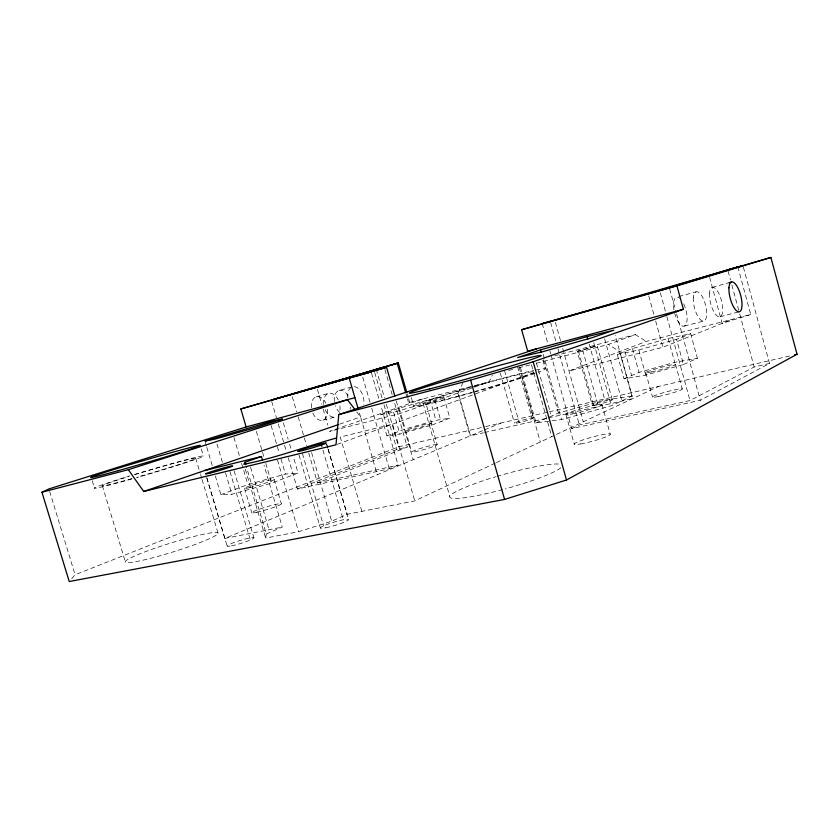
<?xml version="1.0" encoding="UTF-8"?>
<svg xmlns="http://www.w3.org/2000/svg" width="839" height="839" viewBox="0 0 839 839"><rect width="100%" height="100%" fill="white"/><g stroke="black" fill="none" stroke-linecap="round" stroke-linejoin="round"><path stroke-width="0.63" stroke-dasharray="4.2 3.15" d="M495.293 463.097L414.76 500.904L347.22 514.255L331.678 521.218L298.579 531.716L265.669 538.051L266.278 533.982L246.53 467.187M463.076 382.374L458.283 392.862L470.522 435.745L483.295 432.819M422.604 399.018L329.633 431.33L399.92 413.606L489.179 381.871L492.336 375.127M408.572 398.661L409.631 402.353L408.855 403.79L407.439 398.892M71.745 578.637L75.091 574.767L398.598 446.809L484.46 426.862M612.25 399.71L597.211 345.762L577.253 351.415L592.313 405.268M577.253 351.415L597.211 345.762M551.013 354.907L571.716 428.624L700.313 400.308L769.531 363.434L743.291 266.812M571.716 428.624L579.382 425.016L690.004 400.539L754.167 366.979L769.531 363.434M496.478 462.541L658.699 386.391M520.463 367.608L536.069 422.856L561.553 419.584L611.327 405.709L632.103 396.05L615.186 335.201M683.47 364.525L697.387 358.253L690.644 333.712L668.148 338.495L632.428 348.584L617.273 354.425L624.059 378.819L645.789 375.085L683.47 364.525L676.538 339.344L690.644 333.712M536.069 422.856L558.459 413.029L604.835 400.067L632.103 396.05M624.059 378.819L639.024 372.38L674.724 362.364L697.387 358.253M266.278 533.982L282.271 527.081L264.023 465.173M206.855 477.936L224.852 538.428L483.358 430.376M288.207 457.737L297.394 489.032L389.265 468.802L398.085 465.121L380.833 405.436M484.533 429.883L500.873 423.055M737.796 266.833L750.758 314.52L646.25 341.431L569.02 370.964L662.925 347.273L732.237 319.292M308.742 452.997L317.509 482.949L407.282 447.072L394.309 402.08M297.394 489.032L396.92 449.473L407.282 447.072M432.116 424.995L449.872 418.179L443.758 396.805L429.977 399.49L399.217 408.194L380.801 414.613L386.947 435.871L399.899 434.057L432.116 424.995L425.845 403.15L443.758 396.805M215.34 475.975L220.898 494.674L231.879 494.265L271.605 483.149L298.097 473.049L293.314 456.741M386.947 435.871L405.206 428.991L435.955 420.339L449.872 418.179M220.898 494.674L247.883 484.596L285.417 474.077L298.097 473.049M337.215 444.355L533.677 372.621L531.213 363.79M536.373 363.235L608.401 344.43L635.417 334.604L646.25 341.431M339.554 424.198L360.592 416.973L358.809 410.942M750.758 314.52L722.18 323.351L709.689 277.636M380.801 414.613L393.617 412.264L425.845 403.15M617.273 354.425L638.836 349.989L676.538 339.344M316.167 396.805L328.5 393.397M334.373 401.556A12.344 7.761 74.8 0 1 338.987 390.502L352.401 386.789M678.866 296.576L696.076 291.815M712.101 287.389L729.06 282.701M554.558 355.83L635.417 334.604M508.57 370.492L513.625 369.17M518.68 367.849L531.318 364.556M322.984 420.15L335.348 416.931A12.26 7.803 74.8 0 1 324.756 408.583M684.33 326.077L704.057 320.938M720.124 316.754L738.341 312.014M409.631 402.353L472.85 386.076M474.098 385.751L489.179 381.871M485.718 426.569L547.961 412.117M549.23 411.823L790.705 355.736M484.564 432.525L547.133 418.2M548.412 417.906L632.69 398.598L619.633 351.604L608.401 344.43M317.509 482.949L398.085 465.121M224.852 538.428L282.271 527.081M356.743 411.907L360.592 416.973L377.235 474.696M49.658 491.434L75.091 574.767M92.259 480.789L94.429 487.962M102.327 485.655L125.252 561.532M205.345 442.331L206.457 446.065M206.824 447.313L212.382 466.012M201.297 448.949L203.405 456.017M206.761 477.622L227.107 546.032M195.728 458.272L200.196 473.259M200.563 474.507L201.685 478.251M202.052 479.499L218.046 533.216A48.631 4.583 -17.3 0 1 148.671 558.816A48.631 4.583 -17.3 0 1 148.063 550.699A48.631 4.583 -17.3 0 1 218.046 533.216M250.578 467.239L269.036 529.703M245.334 469.305L265.669 538.051M233.924 437.392L239.44 456.028M241.642 463.474L247.883 484.596M244.537 488.35L251.763 512.755M234.081 470.868L253.902 537.789M230.012 471.644L250.326 540.012M216.976 444.009L222.566 462.855M225.544 472.913L231.879 494.265M283.372 422.856L288.155 439.175M289.633 444.188L291.469 450.47M271.668 401.409L276.44 417.675M278.286 423.936L284.169 443.967M284.536 445.215L286.372 451.476M271.123 425.467L279.188 452.892M281.023 459.122L285.417 474.077M277.52 460.108L298.579 531.716M274.164 479.468L281.327 503.778M256.346 431.372L262.167 451.099M262.523 452.326L263.981 457.265M265.795 463.422L271.605 483.149M317.457 389.537L321.757 404.283M323.183 409.201L327.85 425.184M326.832 444.376L327.923 448.12M328.29 449.368L347.22 514.255M326.57 444.209L327.661 447.963M328.028 449.222L348.51 519.414M322.942 450.124L343.287 519.771M311.594 452.567L331.678 521.218M292.297 396.816L296.681 411.802M298.149 416.794L306.55 445.499M302.397 453.521L323.592 525.854M299.02 455.053L320.435 528.098M361.861 511.36L340.235 437.056L392.589 424.135L414.76 500.904M399.217 408.194L405.206 428.991M405.594 430.627L411.708 451.875M396.312 401.105L413.197 459.667M384.944 369.579L392.149 394.582M393.617 412.264L399.899 434.057M376.197 369.202L384.503 397.99M386.318 404.251L398.598 446.809M374.676 372.474L382.217 398.546M384.01 404.765L396.92 449.473M371.499 373.103L379.039 399.217M362.71 377.047L370.293 403.223M371.729 408.205L389.265 468.802M434.896 399.941L441.094 421.545M429.977 399.49L435.955 420.339M431.099 423.454A13.319 0.797 -16.1 0 1 411.141 429.799A13.319 0.797 -16.1 0 1 412.757 427.9A13.319 0.797 -16.1 0 1 431.099 423.454L437.213 444.743A13.309 1.049 -16.1 0 1 417.319 451.267A13.309 1.049 -16.1 0 1 418.818 448.959A13.309 1.049 -16.1 0 1 437.213 444.743M423.087 403.391L449.777 496.363M411.341 397.56L413.774 406.024M407.156 393.732L408.215 397.424M406.034 393.994L407.093 397.676M457.811 393.03L470.06 435.934M533.677 372.621L551.768 436.616M519.226 367.534L533.457 417.906A9.858 0.776 -15.7 0 1 519.341 422.552A9.858 0.776 -15.7 0 1 519.1 421.23A9.858 0.776 -15.7 0 1 533.457 417.906M517.6 366.821L532.241 418.64M504.533 370.66L519.236 422.573M500.222 372.925L514.475 423.202M542.235 323.676L547.857 343.665M549.954 351.163L550.657 353.659M565.937 414.518L574.264 444.156M543.179 354.289L561.553 419.584M543.473 359.742L558.459 413.029M542.843 360.288L545.256 368.845M536.415 363.035L550.751 413.952M521.942 376.9L540.306 441.975M593.739 342.658L611.327 405.709M589.198 344.084L604.835 400.067M601.941 404.471L610.247 434.193M582.717 350.199L597.892 404.471M578.323 350.922L593.32 404.555M555.397 322.365L560.641 341.053M562.728 348.531L583.283 421.818M550.625 322.522L555.89 341.274M557.987 348.772L559.393 353.775M559.739 355.023L579.382 425.016M645.778 372.726L652.532 397.109M638.836 349.989L645.789 375.085M632.428 348.584L639.024 372.38M624.95 351.468L631.641 375.557M604.636 338.82L621.888 400.801M660.356 292.895L666.554 315.422M666.9 316.681L690.004 400.539M675.5 364.388L682.243 388.835M668.148 338.495L674.724 362.364M648.778 295.999L654.294 316.009M655.679 321.012L662.925 347.273M669.721 289.036L676.244 312.79M676.591 314.038L700.313 400.308M728.074 271.133L730.475 279.953M731.849 284.998L739.4 312.748M739.746 314.006L754.167 366.979M323.791 404.408A12.26 7.803 74.8 0 1 328.458 393.407A12.26 7.803 74.8 0 1 338.18 399.867M339.931 405.908A12.26 7.803 74.8 0 1 339.564 411.771M339.669 412.442A12.344 7.761 74.8 0 1 335.348 405.751M338.987 390.502A12.344 7.761 74.8 0 1 348.688 397.025M350.461 407.156A12.344 7.761 74.8 0 1 350.104 409.002M683.701 303.886A14.955 5.863 75.4 0 1 685.369 325.343A14.955 5.863 75.4 0 1 674.766 313.65M673.927 309.811A14.955 5.863 75.4 0 1 679.716 298.275M347.807 397.917A12.438 7.719 74.8 0 1 350.608 387.786M354.425 386.611A12.438 7.719 74.8 0 1 363.675 404.576M327.619 409.191A12.165 7.845 74.7 0 1 322.26 420.329A12.165 7.845 74.7 0 1 312.36 411.897M311.405 407.754A12.165 7.845 74.7 0 1 316.125 396.816A12.165 7.845 74.7 0 1 325.878 403.202M134.722 474.654A48.788 1.594 -16.4 0 1 195.718 458.209A48.788 1.594 -16.4 0 1 136.904 477.213M132.08 478.576A48.788 1.594 -16.4 0 1 102.18 485.907A48.788 1.594 -16.4 0 1 128.608 476.552M560.861 467.722A58.447 7.173 -15.7 0 1 505.246 488.896M502.687 489.588A58.447 7.173 -15.7 0 1 449.788 497.244A58.447 7.173 -15.7 0 1 495.755 476.741M496.908 476.395A58.447 7.173 -15.7 0 1 559.76 464.166M534.065 372.694A58.678 2.507 -15.9 0 1 474.968 391.446M473.783 391.782A58.678 2.507 -15.9 0 1 422.929 403.727A58.678 2.507 -15.9 0 1 470.364 387.597M471.518 387.261A58.678 2.507 -15.9 0 1 533.625 371.467M134.66 474.413A56.937 1.867 -16.4 0 1 203.395 455.976A56.937 1.867 -16.4 0 1 136.663 477.59M131.87 478.954A56.937 1.867 -16.4 0 1 94.188 488.256A56.937 1.867 -16.4 0 1 129.867 475.87M535.817 370.03A68.494 2.926 -15.9 0 1 538.334 372.243M534.936 373.491A68.494 2.926 -15.9 0 1 436.836 402.059A68.494 2.926 -15.9 0 1 435.294 397.917A68.494 2.926 -15.9 0 1 533.803 370.46M709.479 293.168A15.228 5.59 75.4 0 0 718.624 316.785A15.228 5.59 75.4 0 0 720.072 296.335A15.228 5.59 75.4 0 0 709.479 293.168M693.36 297.572A15.102 5.716 75.4 0 0 702.526 320.98A15.102 5.716 75.4 0 0 704.141 300.645A15.102 5.716 75.4 0 0 693.36 297.572M231.396 545.853A14.022 1.5 -17.1 0 0 253.577 538.302A14.022 1.5 -17.1 0 0 236.556 541.627A14.022 1.5 -17.1 0 0 231.396 545.853M325.752 527.762A14.735 1.72 -16.7 0 0 348.468 519.897A14.735 1.72 -16.7 0 0 329.255 523.662A14.735 1.72 -16.7 0 0 325.752 527.762M595.816 404.922A10.362 0.839 -15.4 0 0 612.124 399.972A10.362 0.839 -15.4 0 0 598.931 402.594A10.362 0.839 -15.4 0 0 595.816 404.922M658.384 396.501A15.501 1.342 -15 0 0 682.275 389.191A15.501 1.342 -15 0 0 661.572 393.26A15.501 1.342 -15 0 0 658.384 396.501M256.744 512.283A15.459 1.363 -16.8 0 0 281.055 504.229A15.459 1.363 -16.8 0 0 261.852 508.329A15.459 1.363 -16.8 0 0 256.744 512.283M580.567 443.936A18.678 2.014 -15.3 0 0 610.005 434.801A18.678 2.014 -15.3 0 0 586.251 438.849A18.678 2.014 -15.3 0 0 580.567 443.936M651.578 371.887A15.522 1.028 -15.3 0 0 675.51 364.661A15.522 1.028 -15.3 0 0 654.902 369.139A15.522 1.028 -15.3 0 0 651.578 371.887M249.466 487.669A15.469 1.049 -16.6 0 0 273.871 479.835A15.469 1.049 -16.6 0 0 254.741 484.239A15.469 1.049 -16.6 0 0 249.466 487.669M572.156 413.963A18.71 1.552 -15.4 0 0 601.668 404.964A18.71 1.552 -15.4 0 0 578.05 409.621A18.71 1.552 -15.4 0 0 572.156 413.963"/><path stroke-width="1.26" d="M537.012 348.688L338.757 414.602L335.988 444.806L143.71 491.465L128.325 469.693L41.95 492.241L69.228 581.542L504.585 499.425L566.503 480.002L797.05 354.257L770.894 257.458L521.638 329.727L527.689 351.184L683.397 309.287L676.968 285.91L770.894 257.458M262.555 460.223L261.464 456.51L245.061 462.237L243.855 464.303C275.486 458.052 305.69 446.61 336.607 437.958M41.95 492.241L48.893 488.948L246.142 426.957L354.907 397.686L358.106 408.53M394.875 396.102L386.59 367.356L316.733 387.083L398.294 362.941L406.8 392.495M338.757 414.602L470.616 380.151L533.184 361.787L683.397 309.287M143.71 491.465L338.316 424.618M540.683 349.821L517.632 357.571L542.476 351.782L592.334 337.614L613.802 330.23L587.111 336.617L540.683 349.821L541.375 352.307M128.325 469.693L347.493 399.742L355.201 409.872M659.664 290.388L737.796 266.833M550.279 321.274L542.235 323.676L669.375 287.787L742.955 265.554L727.728 269.864M361.997 374.551L371.132 371.855L271.301 400.151L398.294 362.941L240.835 408.96L246.142 426.957M240.835 408.96L386.59 367.356M373.963 369.989L384.22 367.083M521.638 329.727L676.968 285.91M729.06 282.701L731.482 282.04M204.653 470.532L261.464 456.51M794.512 354.845L797.05 354.257M245.061 462.237L245.796 464.712M321.127 443.904L321.851 446.39M349.297 378.358L354.907 397.686M397.235 363.402L405.688 392.778M470.616 380.151L504.585 499.425M533.184 361.787L566.503 480.002M587.111 336.617L587.814 339.113M282.271 419.091L255.266 427.68L215.487 438.986L204.978 441.083L270.032 421.734L282.271 419.091M728.965 287.829A15.375 5.433 75.4 0 0 738.1 311.72A15.375 5.433 75.4 0 0 739.327 291.112A15.375 5.433 75.4 0 0 728.965 287.829M303.089 450.386A14.787 0.755 -16.3 0 0 326.088 443.191A14.787 0.755 -16.3 0 0 307.064 447.869A14.787 0.755 -16.3 0 0 303.089 450.386M209.792 473.175A14.064 0.661 -16.5 0 0 232.225 466.211A14.064 0.661 -16.5 0 0 215.382 470.354A14.064 0.661 -16.5 0 0 209.792 473.175M117.911 470.742A56.968 1.363 -16.3 0 0 200.248 445.415A56.968 1.363 -16.3 0 0 118.582 468.078A56.968 1.363 -16.3 0 0 117.911 470.742M429.872 388.856A68.536 2.139 -15.9 0 0 539.55 356.523A68.536 2.139 -15.9 0 0 457.328 377.288A68.536 2.139 -15.9 0 0 429.872 388.856"/></g></svg>
